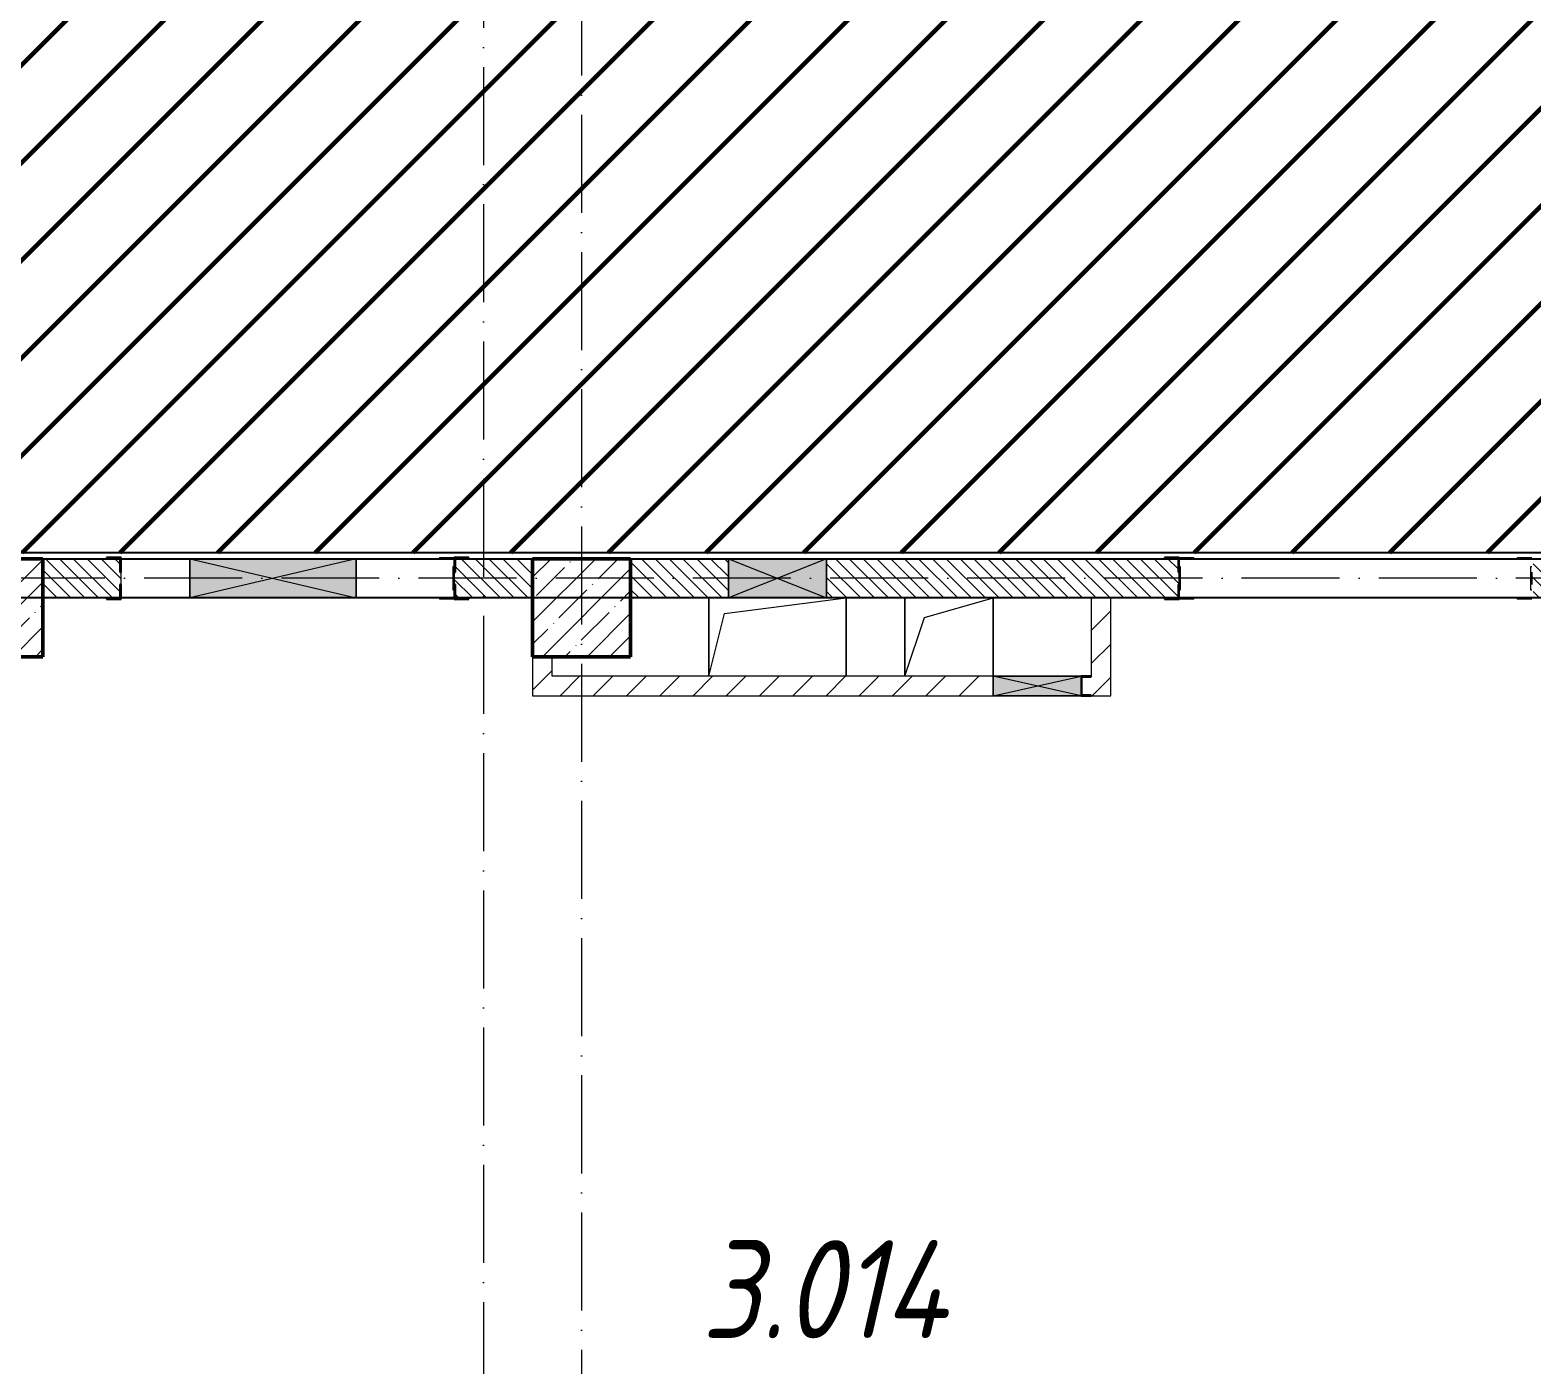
# Model space of a CAD drawing. Header units: millimetres. Extents: x -606178 to 312196, y -19338 to 632709.
# Drawn here: x -86030 to -78365, y 510862 to 517672 of the extents above; entities that cross this region are included whole.
import ezdxf

# ---------------------------------------------------------------- set-up
doc = ezdxf.new("R2010")
doc.units = ezdxf.units.MM
doc.linetypes.add('50_200_ШТРИХ_1Т_ш5_п1_п1_', pattern=[700, 500, -100, 0, -100])
for name, color, linetype, lineweight in [('6.4.1) Окр пт с инж. ПТ2.16', 3, 'Continuous', 60), ('A-DETL-GENF-OTLN', 7, 'Continuous', 9), ('A-FLOR-____-OTLN', 7, 'Continuous', 9), ('A-GENM-____-MCUT', 7, 'Continuous', 25), ('A-GENM-____-OTLN', 7, 'Continuous', 9), ('A-GENM-____-OTLN-1', 7, 'Continuous', 25), ('A-GLAZ-____-OTLN', 7, 'Continuous', 9), ('A-WALL-____-MCUT', 7, 'Continuous', 13), ('A-WALL-____-PATT-1', 7, 'Continuous', 9), ('A-WALL-FNSH-MCUT-1', 7, 'Continuous', 9), ('I-WALL-____-OTLN', 7, 'Continuous', 9), ('S-COLS-____-MCUT', 7, 'Continuous', 50), ('S-COLS-____-OTLN', 7, 'Continuous', 9), ('S-GRID-____-OTLN-1', 7, '50_200_ШТРИХ_1Т_ш5_п1_п1_', 9), ('Марки помещений', 7, 'Continuous', 9)]:
    doc.layers.add(name, color=color, linetype=linetype, lineweight=lineweight)
doc.styles.add('ISOCPEUR_I_2', font='isocpeui.ttf', dxfattribs={"width": 0.85, "height": 2.3})
pattern_1 = [(45, (-140714.89, 451794.26), (-84.85281, 84.85281), [])]
pattern_2 = [(135, (-140714.89, 451794.26), (-35.35534, -35.35534), [])]

# ---------------------------------------------------------------- blocks, each defined once
blk = doc.blocks.new('BSC_Колонна _Прямоугольная - 500х500-V19-АР1_План отверстий 3 этажа в осях 1-64_Ю-ЯЯ')
at = {"layer": 'S-COLS-____-OTLN'}
h = blk.add_hatch(dxfattribs=at)
h.set_pattern_fill('FP_26', color=256, style=0, pattern_type=2)
h.set_pattern_definition([(45, (-54500, -62931.04), (-114.04925, 114.04925), []), (45, (-54385.95, -62931.04), (-114.04925, 114.04925), [201.613, -40.323, 3.353, -36.97])])
h.paths.add_polyline_path([(-250, -250), (250, -250), (250, 250), (-250, 250)], flags=0)
at = {"layer": 'S-COLS-____-MCUT'}
for p, q in [((250, 250), (-250, 250)), ((-250, 250), (-250, -250)), ((250, -250), (250, 250)), ((-250, -250), (250, -250))]:
    blk.add_line(p, q, dxfattribs=at)
blk = doc.blocks.new('BSC_Колонна _Прямоугольная - 500х500-V63-АР1_План отверстий 3 этажа в осях 1-64_Ю-ЯЯ')
at = {"layer": 'S-COLS-____-OTLN'}
h = blk.add_hatch(dxfattribs=at)
h.set_pattern_fill('FP_71', color=256, style=0, pattern_type=2)
h.set_pattern_definition([(45, (-57500, -62931.04), (-114.04925, 114.04925), []), (45, (-57385.95, -62931.04), (-114.04925, 114.04925), [201.613, -40.323, 3.353, -36.97])])
h.paths.add_polyline_path([(-250, -250), (250, -250), (250, 250), (-250, 250)], flags=0)
at = {"layer": 'S-COLS-____-MCUT'}
for p, q in [((250, 250), (-250, 250)), ((-250, 250), (-250, -250)), ((250, -250), (250, 250)), ((-250, -250), (250, -250))]:
    blk.add_line(p, q, dxfattribs=at)
blk = doc.blocks.new('154_Стойка_СКБ_Уголок - СМ-2480_200-28346303-АР1_План отверстий 3 этажа в осях 1-64_Ю-ЯЯ')
at = {"layer": 'A-GENM-____-MCUT'}
for p, q in [((125, 156), (125, 81)), ((200, 156), (125, 156)), ((200, 150), (200, 156)), ((125, 81), (131, 81)), ((131, 81), (131, 150)), ((131, 150), (200, 150)), ((131, 19), (125, 19)), ((125, 19), (125, -56)), ((131, -50), (131, 19)), ((125, -56), (200, -56)), ((200, -50), (131, -50)), ((200, -56), (200, -50))]:
    blk.add_line(p, q, dxfattribs=at)
blk = doc.blocks.new('Стойка_Влож_Полоса боковая - Полоса-V164-АР1_План отверстий 3 этажа в осях 1-64_Ю-ЯЯ')
at = {"layer": 'A-GENM-____-OTLN'}
for p, q in [((-5, 60), (0, 60)), ((-5, -60), (-5, 60)), ((0, 31), (0, -31)), ((0, -60), (-5, -60))]:
    blk.add_line(p, q, dxfattribs=at)
blk = doc.blocks.new('Стойка_Влож_Уголок_Опорный - Уголок-28213941-АР1_План отверстий 3 этажа в осях 1-64_Ю-ЯЯ')
at = {"layer": 'A-GENM-____-OTLN'}
for p, q in [((-212, -6), (-212, 0)), ((0, 0), (0, -6)), ((-212, -75), (-212, -6)), ((-212, -6), (-206, -6)), ((-212, -75), (-206, -75)), ((-6, -6), (0, -6)), ((-6, -75), (0, -75)), ((0, -6), (0, -75))]:
    blk.add_line(p, q, dxfattribs=at)
blk = doc.blocks.new('Фахверк_СКБ_Уголок - 200_3960-28268576-АР1_План отверстий 3 этажа в осях 1-64_Ю-ЯЯ')
at = {"layer": 'A-GENM-____-MCUT'}
for p, q in [((200, 156), (125, 156)), ((125, 156), (125, 81)), ((200, 150), (200, 156)), ((125, 81), (131, 81)), ((131, 81), (131, 150)), ((131, 150), (200, 150)), ((131, 19), (125, 19)), ((125, 19), (125, -56)), ((131, -50), (131, 19)), ((125, -56), (200, -56)), ((200, -50), (131, -50)), ((200, -56), (200, -50))]:
    blk.add_line(p, q, dxfattribs=at)
blk = doc.blocks.new('AR_Отверстие прямоугольное _в плите_ - AR_Отверстие прямоугольное _в плите_-V188-АР1_План отверстий 3 этажа в осях 1-64_Ю-ЯЯ')
at = {"layer": 'A-GENM-____-OTLN'}
for p, q in [((-350, 200), (-350, -200)), ((-270, 120), (350, 200)), ((350, -200), (350, 200)), ((-350, -200), (-270, 120))]:
    blk.add_line(p, q, dxfattribs=at)
blk = doc.blocks.new('AR_Отверстие прямоугольное _в плите_ - AR_Отверстие прямоугольное _в плите_-30552855-АР1_План отверстий 3 этажа в осях 1-64_Ю-ЯЯ')
at = {"layer": 'A-GENM-____-OTLN'}
for p, q in [((-225, 200), (-225, -200)), ((-125, 100), (225, 200)), ((225, -200), (225, 200)), ((-225, -200), (-125, 100))]:
    blk.add_line(p, q, dxfattribs=at)
blk = doc.blocks.new('AR_Отверстие прямоугольное _в стене__БезПР - AR_Отверстие прямоугольное _в стене__БезПР-36899195-АР1_План отверстий 3 этажа в осях 1-64_Ю-ЯЯ')
at = {"layer": 'A-GLAZ-____-OTLN'}
blk.add_hatch(color=256, dxfattribs=at).paths.add_polyline_path([(-250, -100), (250, -100), (250, 100), (-250, 100)], flags=0)
at = {"layer": 'A-DETL-GENF-OTLN'}
for p, q in [((-250, -100), (-250, 100)), ((-250, 100), (250, 100)), ((250, 100), (-250, -100)), ((-250, 100), (250, -100)), ((250, 100), (-250, 100)), ((-250, 100), (-250, -100)), ((250, 100), (250, -100)), ((250, -100), (250, 100)), ((250, -100), (-250, -100)), ((-250, -100), (250, -100))]:
    blk.add_line(p, q, dxfattribs=at)
at = {"layer": 'A-GLAZ-____-OTLN'}
blk.add_line((250, 100), (-250, 100), dxfattribs=at)
blk = doc.blocks.new('AR_Отверстие прямоугольное _в стене_ - AR_Отверстие прямоугольное _в стене__ОВ-36928954-АР1_План отверстий 3 этажа в осях 1-64_Ю-ЯЯ')
at = {"layer": 'A-GLAZ-____-OTLN'}
blk.add_hatch(color=256, dxfattribs=at).paths.add_polyline_path([(-225, 50), (-225, -50), (225, -50), (225, 50)], flags=0)
at = {"layer": 'A-DETL-GENF-OTLN'}
for p, q in [((-225, 50), (225, 50)), ((225, 50), (-225, -50)), ((-225, 50), (225, -50)), ((225, 50), (-225, 50)), ((225, 50), (225, -50)), ((225, -50), (225, 50)), ((225, -50), (-225, -50)), ((-225, -50), (225, -50))]:
    blk.add_line(p, q, dxfattribs=at)
blk = doc.blocks.new('AR_Отверстие прямоугольное _в стене_ - AR_Отверстие прямоугольное _в стене__ОВ-36927705-АР1_План отверстий 3 этажа в осях 1-64_Ю-ЯЯ')
at = {"layer": 'A-GLAZ-____-OTLN'}
blk.add_hatch(color=256, dxfattribs=at).paths.add_polyline_path([(425, -100), (425, 100), (-425, 100), (-425, -100)], flags=0)
at = {"layer": 'A-DETL-GENF-OTLN'}
for p, q in [((-425, -100), (-425, 100)), ((-425, 100), (425, 100)), ((425, 100), (-425, -100)), ((-425, 100), (425, -100)), ((425, 100), (-425, 100)), ((-425, 100), (-425, -100)), ((425, 100), (425, -100)), ((425, -100), (425, 100)), ((425, -100), (-425, -100)), ((-425, -100), (425, -100))]:
    blk.add_line(p, q, dxfattribs=at)
blk = doc.blocks.new('154_Фахверк_СКБ_Швеллер - Тип_100_3960_зеркало-36793856-АР1_План отверстий 3 этажа в осях 1-64_Ю-ЯЯ')
at = {"layer": 'A-GENM-____-MCUT'}
for p, q in [((175, 50), (125, 50)), ((125, 50), (125, -50)), ((128, 47), (175, 47)), ((128, -47), (128, 47)), ((175, 47), (175, 50)), ((125, -50), (175, -50)), ((175, -47), (128, -47)), ((175, -50), (175, -47))]:
    blk.add_line(p, q, dxfattribs=at)

msp = doc.modelspace()

# ---------------------------------------------------------------- hatches: boundary and pattern name
at = {"layer": '6.4.1) Окр пт с инж. ПТ2.16'}
h = msp.add_hatch(dxfattribs=at)
h.set_pattern_fill('ANSI31', color=256, scale=111)
h.paths.add_polyline_path([(-66214.891, 521675.3011), (-66814.891, 521675.3011), (-66814.891, 521925.3011), (-71514.891, 521925.3011), (-71514.891, 521675.3011), (-72014.891, 521675.3011), (-72214.891, 521675.3011), (-72214.891, 521225.3011), (-72334.891, 521225.3011), (-72360.891, 521225.3011), (-72360.891, 521219.3011), (-72908.891, 521219.3011), (-73814.891, 521225.3011), (-73814.891, 521675.3011), (-76464.891, 521675.3011), (-76464.891, 521175.3011), (-76964.891, 521175.3011), (-76964.891, 519475.3011), (-76464.891, 519475.3011), (-76464.891, 518975.3011), (-76964.891, 518975.3011), (-77464.891, 518975.3011), (-78764.891, 518975.3011), (-79764.891, 518975.3011), (-80764.891, 518975.3011), (-81263.4882, 518975.3011), (-81463.4882, 518975.3011), (-81914.891, 518975.3011), (-82514.891, 518975.3011), (-82514.891, 518940.4826), (-66274.891, 518940.4826), (-66274.891, 518975.3011), (-66514.891, 518975.3011), (-66514.891, 519475.3011), (-66214.891, 519475.3011)])
h.paths.add_polyline_path([(-72014.891, 519475.3011), (-71514.891, 519475.3011), (-71514.891, 518975.3011), (-72014.891, 518975.3011)], flags=16)
h.paths.add_polyline_path([(-95464.891, 515007.5401), (-66012.8378, 515007.5401), (-66012.8378, 518940.4826), (-95464.891, 518940.4826)])
at = {"layer": 'A-WALL-____-PATT-1'}
h = msp.add_hatch(dxfattribs=at)
h.set_pattern_fill('FP_9', color=256, style=0, pattern_type=2)
h.set_pattern_definition(pattern_2)
h.paths.add_polyline_path([(-83858.891, 514775.3011), (-83464.891, 514775.3011), (-83464.891, 514975.3011), (-83858.891, 514975.3011), (-83858.891, 514906.3011), (-83864.891, 514906.3011), (-83864.891, 514844.3011), (-83858.891, 514844.3011), (-83858.891, 514815.3011)], flags=0)
h.paths.add_polyline_path([(-85937.524, 514775.3011), (-85570.891, 514775.3011), (-85570.891, 514844.3011), (-85564.891, 514844.3011), (-85564.891, 514906.3011), (-85570.891, 514906.3011), (-85570.891, 514975.3011), (-85964.891, 514975.3011), (-85964.891, 514775.3011)], flags=0)
h = msp.add_hatch(dxfattribs=at)
h.set_pattern_fill('FP_9', color=256, style=0, pattern_type=2)
h.set_pattern_definition(pattern_2)
h.paths.add_polyline_path([(-78358.891, 514775.3011), (-77464.891, 514775.3011), (-77464.891, 514975.3011), (-78358.891, 514975.3011), (-78358.891, 514906.3011), (-78364.891, 514906.3011), (-78364.891, 514844.3011), (-78358.891, 514844.3011), (-78358.891, 514776.6345)], flags=0)
h.paths.add_polyline_path([(-82964.891, 514775.3011), (-82464.891, 514775.3011), (-82464.891, 514975.3011), (-82964.891, 514975.3011)], flags=0)
h.paths.add_polyline_path([(-80170.891, 514775.3011), (-80170.891, 514844.3011), (-80164.891, 514844.3011), (-80164.891, 514906.3011), (-80170.891, 514906.3011), (-80170.891, 514975.3011), (-81964.891, 514975.3011), (-81964.891, 514775.3011), (-80239.891, 514775.3011)], flags=0)
h = msp.add_hatch(dxfattribs=at)
h.set_pattern_fill('FP_7', color=256, style=0, pattern_type=2)
h.set_pattern_definition(pattern_1)
h.paths.add_polyline_path([(-80614.891, 514375.3011), (-80514.891, 514375.3011), (-80514.891, 514775.3011), (-80614.891, 514775.3011)], flags=0)
h = msp.add_hatch(dxfattribs=at)
h.set_pattern_fill('FP_7', color=256, style=0, pattern_type=2)
h.set_pattern_definition(pattern_1)
h.paths.add_polyline_path([(-83364.891, 514375.3011), (-83364.891, 514475.3011), (-83464.891, 514475.3011), (-83464.891, 514375.3011)], flags=0)
h = msp.add_hatch(dxfattribs=at)
h.set_pattern_fill('FP_7', color=256, style=0, pattern_type=2)
h.set_pattern_definition(pattern_1)
h.paths.add_polyline_path([(-81114.891, 514275.3011), (-81114.891, 514375.3011), (-83464.891, 514375.3011), (-83464.891, 514275.3011), (-82402.5954, 514275.3011)], flags=0)
h.paths.add_polyline_path([(-80514.891, 514275.3011), (-80514.891, 514375.3011), (-80614.891, 514375.3011), (-80614.891, 514372.3011), (-80661.891, 514372.3011), (-80661.891, 514278.3011), (-80614.891, 514278.3011), (-80614.891, 514275.3011)], flags=0)

# ---------------------------------------------------------------- linework, layer by layer
for points in [[(-95464.891, 515007.5401), (-66012.8378, 515007.5401), (-66012.8378, 518940.4826), (-95464.891, 518940.4826)], [(-130264.891, 514975.3011), (-66264.891, 514975.3011), (-66264.891, 514775.3011), (-130264.891, 514775.3011)]]:
    msp.add_lwpolyline(points, close=True)
at = {"layer": 'A-FLOR-____-OTLN'}
for p, q in [((-82564.891, 514375.3011), (-82564.891, 514775.3011)), ((-81864.891, 514775.3011), (-81864.891, 514375.3011)), ((-81564.891, 514375.3011), (-81564.891, 514775.3011)), ((-81114.891, 514775.3011), (-81114.891, 514375.3011))]:
    msp.add_line(p, q, dxfattribs=at)
at = {"layer": 'A-WALL-____-MCUT'}
for p, q in [((-85639.891, 514975.3011), (-85964.891, 514975.3011)), ((-83464.891, 514975.3011), (-83789.891, 514975.3011)), ((-82464.891, 514975.3011), (-82964.891, 514975.3011)), ((-80239.891, 514975.3011), (-81964.891, 514975.3011)), ((-85564.891, 514844.3011), (-85564.891, 514906.3011)), ((-85964.891, 514775.3011), (-85639.891, 514775.3011)), ((-83789.891, 514775.3011), (-83464.891, 514775.3011)), ((-82964.891, 514775.3011), (-82464.891, 514775.3011)), ((-81964.891, 514775.3011), (-80239.891, 514775.3011))]:
    msp.add_line(p, q, dxfattribs=at)
at = {"layer": 'A-WALL-FNSH-MCUT-1'}
for p, q in [((-80614.891, 514775.3011), (-80614.891, 514375.3011)), ((-80514.891, 514275.3011), (-80514.891, 514775.3011)), ((-83464.891, 514475.3011), (-83464.891, 514275.3011)), ((-83364.891, 514375.3011), (-83364.891, 514475.3011)), ((-81114.891, 514375.3011), (-83364.891, 514375.3011)), ((-83464.891, 514275.3011), (-81114.891, 514275.3011)), ((-80614.891, 514275.3011), (-80514.891, 514275.3011))]:
    msp.add_line(p, q, dxfattribs=at)
at = {"layer": 'I-WALL-____-OTLN'}
for p, q in [((-85564.891, 514975.3011), (-85214.891, 514975.3011)), ((-84364.891, 514975.3011), (-83864.891, 514975.3011)), ((-80164.891, 514975.3011), (-80134.891, 514975.3011)), ((-78394.891, 514975.3011), (-78364.891, 514975.3011)), ((-85214.891, 514775.3011), (-85564.891, 514775.3011)), ((-83864.891, 514775.3011), (-84364.891, 514775.3011)), ((-78364.891, 514775.3011), (-80164.891, 514775.3011))]:
    msp.add_line(p, q, dxfattribs=at)
at = {"layer": 'S-GRID-____-OTLN-1'}
for p, q in [((-83714.891, 542687.1106), (-83714.891, 504685.847)), ((-83214.891, 542443.5807), (-83214.891, 504836.7347)), ((-36640.4843, 514875.3011), (-145383.6612, 514875.3011))]:
    msp.add_line(p, q, dxfattribs=at)

# ---------------------------------------------------------------- block references
at = {"layer": 'A-GENM-____-OTLN'}
for name, p, rotation in [('Стойка_Влож_Уголок_Опорный - Уголок-28213941-АР1_План отверстий 3 этажа в осях 1-64_Ю-ЯЯ', (-83864.891, 514769.3011), 269.9999999999996), ('Стойка_Влож_Уголок_Опорный - Уголок-28213941-АР1_План отверстий 3 этажа в осях 1-64_Ю-ЯЯ', (-80164.891, 514981.3011), 89.99999999999962), ('Стойка_Влож_Полоса боковая - Полоса-V164-АР1_План отверстий 3 этажа в осях 1-64_Ю-ЯЯ', (-80164.891, 514875.3011), 180), ('Стойка_Влож_Уголок_Опорный - Уголок-28213941-АР1_План отверстий 3 этажа в осях 1-64_Ю-ЯЯ', (-78364.891, 514769.3011), 269.9999999999996)]:
    msp.add_blockref(name, p, dxfattribs=dict(at, rotation=rotation))
for name, p in [('Стойка_Влож_Полоса боковая - Полоса-V164-АР1_План отверстий 3 этажа в осях 1-64_Ю-ЯЯ', (-83864.891, 514875.3011)), ('Стойка_Влож_Полоса боковая - Полоса-V164-АР1_План отверстий 3 этажа в осях 1-64_Ю-ЯЯ', (-78364.891, 514875.3011)), ('AR_Отверстие прямоугольное _в плите_ - AR_Отверстие прямоугольное _в плите_-V188-АР1_План отверстий 3 этажа в осях 1-64_Ю-ЯЯ', (-82214.891, 514575.3011)), ('AR_Отверстие прямоугольное _в плите_ - AR_Отверстие прямоугольное _в плите_-30552855-АР1_План отверстий 3 этажа в осях 1-64_Ю-ЯЯ', (-81339.891, 514575.3011))]:
    msp.add_blockref(name, p, dxfattribs=at)
at = {"layer": 'A-GENM-____-OTLN-1', "rotation": 180}
for name, p in [('Фахверк_СКБ_Уголок - 200_3960-28268576-АР1_План отверстий 3 этажа в осях 1-64_Ю-ЯЯ', (-85439.891, 514925.3011)), ('154_Стойка_СКБ_Уголок - СМ-2480_200-28346303-АР1_План отверстий 3 этажа в осях 1-64_Ю-ЯЯ', (-80039.891, 514925.3011))]:
    msp.add_blockref(name, p, dxfattribs=at)
at = {"layer": 'A-GENM-____-OTLN-1'}
for name, p in [('154_Стойка_СКБ_Уголок - СМ-2480_200-28346303-АР1_План отверстий 3 этажа в осях 1-64_Ю-ЯЯ', (-83989.891, 514825.3011)), ('154_Фахверк_СКБ_Швеллер - Тип_100_3960_зеркало-36793856-АР1_План отверстий 3 этажа в осях 1-64_Ю-ЯЯ', (-80789.891, 514325.3011))]:
    msp.add_blockref(name, p, dxfattribs=at)
at = {"layer": 'A-GLAZ-____-OTLN'}
for name, p in [('AR_Отверстие прямоугольное _в стене_ - AR_Отверстие прямоугольное _в стене__ОВ-36927705-АР1_План отверстий 3 этажа в осях 1-64_Ю-ЯЯ', (-84789.891, 514875.3011)), ('AR_Отверстие прямоугольное _в стене__БезПР - AR_Отверстие прямоугольное _в стене__БезПР-36899195-АР1_План отверстий 3 этажа в осях 1-64_Ю-ЯЯ', (-82214.891, 514875.3011))]:
    msp.add_blockref(name, p, dxfattribs=at)
at = {"layer": 'A-GLAZ-____-OTLN', "rotation": 180}
msp.add_blockref('AR_Отверстие прямоугольное _в стене_ - AR_Отверстие прямоугольное _в стене__ОВ-36928954-АР1_План отверстий 3 этажа в осях 1-64_Ю-ЯЯ', (-80889.891, 514325.3011), dxfattribs=at)
at = {"layer": 'S-COLS-____-OTLN'}
for name, p in [('BSC_Колонна _Прямоугольная - 500х500-V19-АР1_План отверстий 3 этажа в осях 1-64_Ю-ЯЯ', (-86214.891, 514725.3011)), ('BSC_Колонна _Прямоугольная - 500х500-V63-АР1_План отверстий 3 этажа в осях 1-64_Ю-ЯЯ', (-83214.891, 514725.3011))]:
    msp.add_blockref(name, p, dxfattribs=at)

# ---------------------------------------------------------------- texts
at = {"layer": 'Марки помещений', "insert": (-82602.9153, 511497.9818), "char_height": 500, "width": 769.62, "attachment_point": 1, "style": 'ISOCPEUR_I_2'}
msp.add_mtext('3.014', dxfattribs=at)

doc.saveas('drawing.dxf')
